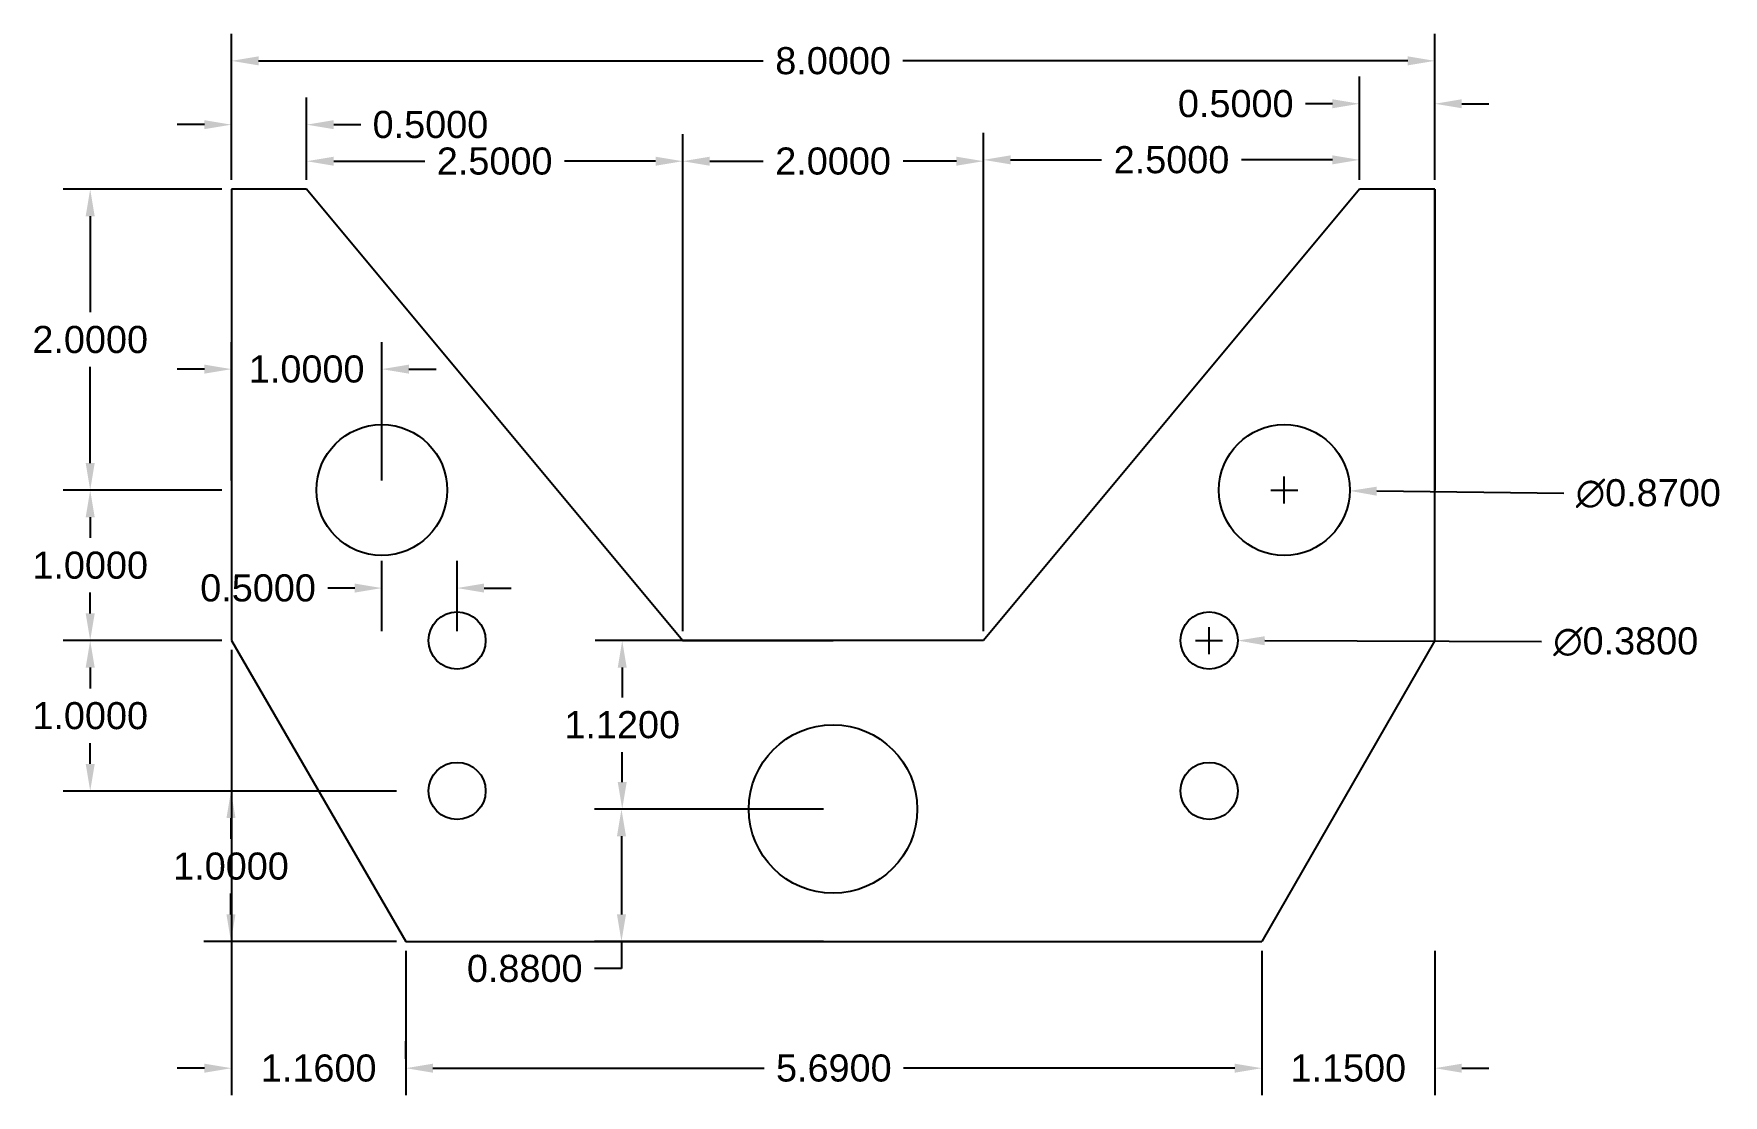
# Model space of a CAD drawing. Header units: millimetres. Extents: x 399.8 to 411, y 198.9 to 205.9.
import ezdxf

# ---------------------------------------------------------------- set-up
doc = ezdxf.new("R2010")
doc.units = ezdxf.units.MM
doc.styles.get("Standard").update_dxf_attribs({"font": 'arial.ttf'})
doc.dimstyles.get("Standard").update_dxf_attribs({"dimtxt": 0.18, "dimasz": 0.18, "dimexe": 0.18, "dimexo": 0.0625, "dimgap": 0.09, "dimtad": 0, "dimtih": 1, "dimtoh": 1, "dimdec": 4, "dimzin": 0, "dimdsep": 46, "dimtxsty": 'Standard', "dimcen": 0.09, "dimadec": 0, "dimazin": 0, "dimtfac": 1, "dimtdec": 4, "dimtofl": 0, "dimtmove": 0, "dimatfit": 3, "dimfxl": 1, "dimtolj": 1, "dimtzin": 0, "dimarcsym": 0})

# ---------------------------------------------------------------- blocks, each defined once
blk = doc.blocks.new('*D4')
at = {"color": 0, "lineweight": -2, "transparency": 16777216}
for p, q in [((408.105, 202.807), (408.105, 202.987)), ((408.015, 202.897), (408.195, 202.897)), ((409.964, 202.874), (408.72, 202.89))]:
    blk.add_line(p, q, dxfattribs=at)
at = {"color": 0, "transparency": 16777216}
blk.add_solid([(408.72, 202.92), (408.719, 202.86), (408.54, 202.892)], dxfattribs=at)
at = {"layer": 'Defpoints', "color": 0, "transparency": 16777216}
for p in [(407.67, 202.903), (408.54, 202.892)]:
    blk.add_point(p, dxfattribs=at)
at = {"color": 0, "transparency": 16777216, "insert": (410.525, 202.874), "char_height": 0.18, "attachment_point": 5}
blk.add_mtext('\\A1;∅0.8700', dxfattribs=at)
blk = doc.blocks.new('*D5')
at = {"color": 0, "lineweight": -2, "transparency": 16777216}
for p, q in [((401.105, 204.96), (401.105, 205.93)), ((409.105, 204.96), (409.105, 205.93)), ((401.285, 205.75), (404.641, 205.75)), ((408.925, 205.75), (405.568, 205.75))]:
    blk.add_line(p, q, dxfattribs=at)
at = {"color": 0, "transparency": 16777216}
for points in [[(401.285, 205.78), (401.285, 205.72), (401.105, 205.75)], [(408.925, 205.78), (408.925, 205.72), (409.105, 205.75)]]:
    blk.add_solid(points, dxfattribs=at)
at = {"layer": 'Defpoints', "color": 0, "transparency": 16777216}
for p in [(401.105, 205.75), (401.105, 204.897), (409.105, 204.897)]:
    blk.add_point(p, dxfattribs=at)
at = {"color": 0, "transparency": 16777216, "insert": (405.105, 205.75), "char_height": 0.18, "attachment_point": 5}
blk.add_mtext('\\A1;8.0000', dxfattribs=at)
blk = doc.blocks.new('*D6')
at = {"color": 0, "lineweight": -2, "transparency": 16777216}
for p, q in [((407.955, 199.835), (407.955, 198.875)), ((409.105, 199.835), (409.105, 198.875)), ((407.775, 199.055), (407.595, 199.055)), ((409.285, 199.055), (409.465, 199.055))]:
    blk.add_line(p, q, dxfattribs=at)
at = {"color": 0, "transparency": 16777216}
for points in [[(407.775, 199.085), (407.775, 199.025), (407.955, 199.055)], [(409.285, 199.085), (409.285, 199.025), (409.105, 199.055)]]:
    blk.add_solid(points, dxfattribs=at)
at = {"layer": 'Defpoints', "color": 0, "transparency": 16777216}
for p in [(407.955, 199.897), (409.105, 199.897), (409.105, 199.055)]:
    blk.add_point(p, dxfattribs=at)
at = {"color": 0, "transparency": 16777216, "insert": (408.53, 199.055), "char_height": 0.18, "attachment_point": 5}
blk.add_mtext('\\A1;1.1500', dxfattribs=at)
blk = doc.blocks.new('*D7')
at = {"color": 0, "lineweight": -2, "transparency": 16777216}
for p, q in [((402.265, 199.835), (402.265, 198.875)), ((407.955, 199.835), (407.955, 198.875)), ((402.445, 199.055), (404.647, 199.055)), ((407.775, 199.055), (405.573, 199.055))]:
    blk.add_line(p, q, dxfattribs=at)
at = {"color": 0, "transparency": 16777216}
for points in [[(402.445, 199.085), (402.445, 199.025), (402.265, 199.055)], [(407.775, 199.085), (407.775, 199.025), (407.955, 199.055)]]:
    blk.add_solid(points, dxfattribs=at)
at = {"layer": 'Defpoints', "color": 0, "transparency": 16777216}
for p in [(402.265, 199.897), (407.955, 199.897), (407.955, 199.055)]:
    blk.add_point(p, dxfattribs=at)
at = {"color": 0, "transparency": 16777216, "insert": (405.11, 199.055), "char_height": 0.18, "attachment_point": 5}
blk.add_mtext('\\A1;5.6900', dxfattribs=at)
blk = doc.blocks.new('*D8')
at = {"color": 0, "lineweight": -2, "transparency": 16777216}
for p, q in [((401.105, 201.835), (401.105, 198.875)), ((402.265, 199.118), (402.265, 199.235)), ((400.925, 199.055), (400.745, 199.055)), ((402.445, 199.055), (402.625, 199.055))]:
    blk.add_line(p, q, dxfattribs=at)
at = {"color": 0, "transparency": 16777216}
for points in [[(400.925, 199.085), (400.925, 199.025), (401.105, 199.055)], [(402.445, 199.085), (402.445, 199.025), (402.265, 199.055)]]:
    blk.add_solid(points, dxfattribs=at)
at = {"layer": 'Defpoints', "color": 0, "transparency": 16777216}
for p in [(401.105, 201.897), (402.265, 199.055), (402.265, 199.055)]:
    blk.add_point(p, dxfattribs=at)
at = {"color": 0, "transparency": 16777216, "insert": (401.685, 199.055), "char_height": 0.18, "attachment_point": 5}
blk.add_mtext('\\A1;1.1600', dxfattribs=at)
blk = doc.blocks.new('*D9')
at = {"color": 0, "lineweight": -2, "transparency": 16777216}
for p, q in [((401.105, 204.96), (401.105, 205.506)), ((401.605, 204.96), (401.605, 205.506)), ((400.925, 205.326), (400.745, 205.326)), ((401.785, 205.326), (401.965, 205.326))]:
    blk.add_line(p, q, dxfattribs=at)
at = {"color": 0, "transparency": 16777216}
for points in [[(400.925, 205.356), (400.925, 205.296), (401.105, 205.326)], [(401.785, 205.356), (401.785, 205.296), (401.605, 205.326)]]:
    blk.add_solid(points, dxfattribs=at)
at = {"layer": 'Defpoints', "color": 0, "transparency": 16777216}
for p in [(401.605, 205.326), (401.105, 204.897), (401.605, 204.897)]:
    blk.add_point(p, dxfattribs=at)
at = {"color": 0, "transparency": 16777216, "insert": (402.428, 205.326), "char_height": 0.18, "attachment_point": 5}
blk.add_mtext('\\A1;0.5000', dxfattribs=at)
blk = doc.blocks.new('*D10')
at = {"color": 0, "lineweight": -2, "transparency": 16777216}
for p, q in [((401.605, 204.96), (401.605, 205.263)), ((404.105, 201.96), (404.105, 205.263)), ((401.785, 205.083), (402.39, 205.083)), ((403.925, 205.083), (403.32, 205.083))]:
    blk.add_line(p, q, dxfattribs=at)
at = {"color": 0, "transparency": 16777216}
for points in [[(401.785, 205.113), (401.785, 205.053), (401.605, 205.083)], [(403.925, 205.113), (403.925, 205.053), (404.105, 205.083)]]:
    blk.add_solid(points, dxfattribs=at)
at = {"layer": 'Defpoints', "color": 0, "transparency": 16777216}
for p in [(401.605, 205.083), (401.605, 204.897), (404.105, 201.897)]:
    blk.add_point(p, dxfattribs=at)
at = {"color": 0, "transparency": 16777216, "insert": (402.855, 205.083), "char_height": 0.18, "attachment_point": 5}
blk.add_mtext('\\A1;2.5000', dxfattribs=at)
blk = doc.blocks.new('*D11')
at = {"color": 0, "lineweight": -2, "transparency": 16777216}
for p, q in [((404.105, 201.96), (404.105, 205.263)), ((406.105, 201.96), (406.105, 205.263)), ((404.285, 205.083), (404.64, 205.083)), ((405.925, 205.083), (405.57, 205.083))]:
    blk.add_line(p, q, dxfattribs=at)
at = {"color": 0, "transparency": 16777216}
for points in [[(404.285, 205.113), (404.285, 205.053), (404.105, 205.083)], [(405.925, 205.113), (405.925, 205.053), (406.105, 205.083)]]:
    blk.add_solid(points, dxfattribs=at)
at = {"layer": 'Defpoints', "color": 0, "transparency": 16777216}
for p in [(404.105, 205.083), (404.105, 201.897), (406.105, 201.897)]:
    blk.add_point(p, dxfattribs=at)
at = {"color": 0, "transparency": 16777216, "insert": (405.105, 205.083), "char_height": 0.18, "attachment_point": 5}
blk.add_mtext('\\A1;2.0000', dxfattribs=at)
blk = doc.blocks.new('*D12')
at = {"color": 0, "lineweight": -2, "transparency": 16777216}
for p, q in [((406.105, 201.96), (406.105, 205.272)), ((408.605, 204.96), (408.605, 205.272)), ((406.285, 205.092), (406.89, 205.092)), ((408.425, 205.092), (407.82, 205.092))]:
    blk.add_line(p, q, dxfattribs=at)
at = {"color": 0, "transparency": 16777216}
for points in [[(406.285, 205.122), (406.285, 205.062), (406.105, 205.092)], [(408.425, 205.122), (408.425, 205.062), (408.605, 205.092)]]:
    blk.add_solid(points, dxfattribs=at)
at = {"layer": 'Defpoints', "color": 0, "transparency": 16777216}
for p in [(408.605, 205.092), (408.605, 204.897), (406.105, 201.897)]:
    blk.add_point(p, dxfattribs=at)
at = {"color": 0, "transparency": 16777216, "insert": (407.355, 205.092), "char_height": 0.18, "attachment_point": 5}
blk.add_mtext('\\A1;2.5000', dxfattribs=at)
blk = doc.blocks.new('*D13')
at = {"color": 0, "lineweight": -2, "transparency": 16777216}
for p, q in [((408.605, 204.96), (408.605, 205.645)), ((409.105, 204.96), (409.105, 205.645)), ((408.425, 205.465), (408.245, 205.465)), ((409.285, 205.465), (409.465, 205.465))]:
    blk.add_line(p, q, dxfattribs=at)
at = {"color": 0, "transparency": 16777216}
for points in [[(408.425, 205.495), (408.425, 205.435), (408.605, 205.465)], [(409.285, 205.495), (409.285, 205.435), (409.105, 205.465)]]:
    blk.add_solid(points, dxfattribs=at)
at = {"layer": 'Defpoints', "color": 0, "transparency": 16777216}
for p in [(408.605, 205.465), (408.605, 204.897), (409.105, 204.897)]:
    blk.add_point(p, dxfattribs=at)
at = {"color": 0, "transparency": 16777216, "insert": (407.782, 205.465), "char_height": 0.18, "attachment_point": 5}
blk.add_mtext('\\A1;0.5000', dxfattribs=at)
blk = doc.blocks.new('*D14')
at = {"color": 0, "lineweight": -2, "transparency": 16777216}
for p, q in [((401.042, 204.897), (399.986, 204.897)), ((400.166, 204.717), (400.166, 204.079)), ((400.166, 203.077), (400.166, 203.716)), ((401.042, 202.897), (399.986, 202.897))]:
    blk.add_line(p, q, dxfattribs=at)
at = {"color": 0, "transparency": 16777216}
for points in [[(400.136, 204.717), (400.196, 204.717), (400.166, 204.897)], [(400.136, 203.077), (400.196, 203.077), (400.166, 202.897)]]:
    blk.add_solid(points, dxfattribs=at)
at = {"layer": 'Defpoints', "color": 0, "transparency": 16777216}
for p in [(401.105, 204.897), (400.166, 202.897), (401.105, 202.897)]:
    blk.add_point(p, dxfattribs=at)
at = {"color": 0, "transparency": 16777216, "insert": (400.166, 203.897), "char_height": 0.18, "attachment_point": 5}
blk.add_mtext('\\A1;2.0000', dxfattribs=at)
blk = doc.blocks.new('*D15')
at = {"color": 0, "lineweight": -2, "transparency": 16777216}
for p, q in [((401.042, 202.897), (399.986, 202.897)), ((400.166, 202.717), (400.166, 202.579)), ((400.166, 202.077), (400.166, 202.216)), ((401.042, 201.897), (399.986, 201.897))]:
    blk.add_line(p, q, dxfattribs=at)
at = {"color": 0, "transparency": 16777216}
for points in [[(400.136, 202.717), (400.196, 202.717), (400.166, 202.897)], [(400.136, 202.077), (400.196, 202.077), (400.166, 201.897)]]:
    blk.add_solid(points, dxfattribs=at)
at = {"layer": 'Defpoints', "color": 0, "transparency": 16777216}
for p in [(401.105, 202.897), (400.166, 201.897), (401.105, 201.897)]:
    blk.add_point(p, dxfattribs=at)
at = {"color": 0, "transparency": 16777216, "insert": (400.166, 202.397), "char_height": 0.18, "attachment_point": 5}
blk.add_mtext('\\A1;1.0000', dxfattribs=at)
blk = doc.blocks.new('*D16')
at = {"color": 0, "lineweight": -2, "transparency": 16777216}
for p, q in [((401.042, 201.897), (399.986, 201.897)), ((400.166, 201.717), (400.166, 201.579)), ((400.166, 201.077), (400.166, 201.216)), ((401.042, 200.897), (399.986, 200.897))]:
    blk.add_line(p, q, dxfattribs=at)
at = {"color": 0, "transparency": 16777216}
for points in [[(400.136, 201.717), (400.196, 201.717), (400.166, 201.897)], [(400.136, 201.077), (400.196, 201.077), (400.166, 200.897)]]:
    blk.add_solid(points, dxfattribs=at)
at = {"layer": 'Defpoints', "color": 0, "transparency": 16777216}
for p in [(401.105, 201.897), (400.166, 200.897), (401.105, 200.897)]:
    blk.add_point(p, dxfattribs=at)
at = {"color": 0, "transparency": 16777216, "insert": (400.166, 201.397), "char_height": 0.18, "attachment_point": 5}
blk.add_mtext('\\A1;1.0000', dxfattribs=at)
blk = doc.blocks.new('*D17')
at = {"color": 0, "lineweight": -2, "transparency": 16777216}
for p, q in [((402.202, 200.897), (400.922, 200.897)), ((401.102, 200.717), (401.102, 200.579)), ((401.102, 200.077), (401.102, 200.216)), ((402.202, 199.897), (400.922, 199.897))]:
    blk.add_line(p, q, dxfattribs=at)
at = {"color": 0, "transparency": 16777216}
for points in [[(401.072, 200.717), (401.132, 200.717), (401.102, 200.897)], [(401.072, 200.077), (401.132, 200.077), (401.102, 199.897)]]:
    blk.add_solid(points, dxfattribs=at)
at = {"layer": 'Defpoints', "color": 0, "transparency": 16777216}
for p in [(401.102, 200.897), (402.265, 200.897), (402.265, 199.897)]:
    blk.add_point(p, dxfattribs=at)
at = {"color": 0, "transparency": 16777216, "insert": (401.102, 200.397), "char_height": 0.18, "attachment_point": 5}
blk.add_mtext('\\A1;1.0000', dxfattribs=at)
blk = doc.blocks.new('*D18')
at = {"color": 0, "lineweight": -2, "transparency": 16777216}
for p, q in [((401.105, 202.96), (401.105, 203.881)), ((402.105, 202.96), (402.105, 203.881)), ((400.925, 203.701), (400.745, 203.701)), ((402.285, 203.701), (402.465, 203.701))]:
    blk.add_line(p, q, dxfattribs=at)
at = {"color": 0, "transparency": 16777216}
for points in [[(400.925, 203.731), (400.925, 203.671), (401.105, 203.701)], [(402.285, 203.731), (402.285, 203.671), (402.105, 203.701)]]:
    blk.add_solid(points, dxfattribs=at)
at = {"layer": 'Defpoints', "color": 0, "transparency": 16777216}
for p in [(401.105, 203.701), (401.105, 202.897), (402.105, 202.897)]:
    blk.add_point(p, dxfattribs=at)
at = {"color": 0, "transparency": 16777216, "insert": (401.605, 203.701), "char_height": 0.18, "attachment_point": 5}
blk.add_mtext('\\A1;1.0000', dxfattribs=at)
blk = doc.blocks.new('*D19')
at = {"color": 0, "lineweight": -2, "transparency": 16777216}
for p, q in [((402.105, 201.96), (402.105, 202.426)), ((402.605, 201.96), (402.605, 202.426)), ((401.925, 202.246), (401.745, 202.246)), ((402.785, 202.246), (402.965, 202.246))]:
    blk.add_line(p, q, dxfattribs=at)
at = {"color": 0, "transparency": 16777216}
for points in [[(401.925, 202.276), (401.925, 202.216), (402.105, 202.246)], [(402.785, 202.276), (402.785, 202.216), (402.605, 202.246)]]:
    blk.add_solid(points, dxfattribs=at)
at = {"layer": 'Defpoints', "color": 0, "transparency": 16777216}
for p in [(402.105, 202.246), (402.105, 201.897), (402.605, 201.897)]:
    blk.add_point(p, dxfattribs=at)
at = {"color": 0, "transparency": 16777216, "insert": (401.282, 202.246), "char_height": 0.18, "attachment_point": 5}
blk.add_mtext('\\A1;0.5000', dxfattribs=at)
blk = doc.blocks.new('*D20')
at = {"color": 0, "lineweight": -2, "transparency": 16777216}
for p, q in [((405.042, 201.897), (403.523, 201.897)), ((403.703, 201.717), (403.703, 201.519)), ((403.703, 200.957), (403.703, 201.156)), ((405.042, 200.777), (403.523, 200.777))]:
    blk.add_line(p, q, dxfattribs=at)
at = {"color": 0, "transparency": 16777216}
for points in [[(403.673, 201.717), (403.733, 201.717), (403.703, 201.897)], [(403.673, 200.957), (403.733, 200.957), (403.703, 200.777)]]:
    blk.add_solid(points, dxfattribs=at)
at = {"layer": 'Defpoints', "color": 0, "transparency": 16777216}
for p in [(403.703, 201.897), (405.105, 201.897), (405.105, 200.777)]:
    blk.add_point(p, dxfattribs=at)
at = {"color": 0, "transparency": 16777216, "insert": (403.703, 201.337), "char_height": 0.18, "attachment_point": 5}
blk.add_mtext('\\A1;1.1200', dxfattribs=at)
blk = doc.blocks.new('*D21')
at = {"color": 0, "lineweight": -2, "transparency": 16777216}
for p, q in [((405.042, 200.777), (403.518, 200.777)), ((403.698, 200.597), (403.698, 200.077)), ((405.042, 199.897), (403.518, 199.897)), ((403.698, 199.897), (403.698, 199.717)), ((403.698, 199.717), (403.518, 199.717))]:
    blk.add_line(p, q, dxfattribs=at)
at = {"color": 0, "transparency": 16777216}
for points in [[(403.668, 200.597), (403.728, 200.597), (403.698, 200.777)], [(403.668, 200.077), (403.728, 200.077), (403.698, 199.897)]]:
    blk.add_solid(points, dxfattribs=at)
at = {"layer": 'Defpoints', "color": 0, "transparency": 16777216}
for p in [(405.105, 200.777), (403.698, 199.897), (405.105, 199.897)]:
    blk.add_point(p, dxfattribs=at)
at = {"color": 0, "transparency": 16777216, "insert": (403.055, 199.717), "char_height": 0.18, "attachment_point": 5}
blk.add_mtext('\\A1;0.8800', dxfattribs=at)
blk = doc.blocks.new('*D22')
at = {"color": 0, "lineweight": -2, "transparency": 16777216}
for p, q in [((407.605, 201.807), (407.605, 201.987)), ((407.515, 201.897), (407.695, 201.897)), ((409.814, 201.889), (407.975, 201.896))]:
    blk.add_line(p, q, dxfattribs=at)
at = {"color": 0, "transparency": 16777216}
blk.add_solid([(407.975, 201.926), (407.975, 201.866), (407.795, 201.897)], dxfattribs=at)
at = {"layer": 'Defpoints', "color": 0, "transparency": 16777216}
for p in [(407.415, 201.898), (407.795, 201.897)]:
    blk.add_point(p, dxfattribs=at)
at = {"color": 0, "transparency": 16777216, "insert": (410.375, 201.889), "char_height": 0.18, "attachment_point": 5}
blk.add_mtext('\\A1;∅0.3800', dxfattribs=at)

msp = doc.modelspace()

# ---------------------------------------------------------------- linework, layer by layer
for p, q in [((401.60484, 204.89747), (401.10484, 204.89747)), ((401.10484, 204.89747), (401.10484, 201.89747)), ((401.10484, 204.89747), (401.10484, 202.89747)), ((404.10484, 201.89747), (401.60484, 204.89747)), ((408.60484, 204.89747), (406.10484, 201.89747)), ((409.10484, 204.89747), (408.60484, 204.89747)), ((409.10484, 201.89747), (409.10484, 204.89747)), ((409.10484, 204.89747), (409.10484, 202.89747)), ((401.10484, 201.89747), (402.26484, 199.89747)), ((406.10484, 201.89747), (404.10484, 201.89747)), ((404.10484, 201.89747), (405.10484, 201.89747)), ((409.10484, 201.89747), (407.95484, 199.89747)), ((402.26484, 199.89747), (407.95484, 199.89747))]:
    msp.add_line(p, q)
for centre, radius in [((402.10484, 202.89747), 0.435), ((408.10484, 202.89747), 0.435), ((402.60484, 201.89747), 0.19), ((407.60484, 201.89747), 0.19), ((405.10484, 200.77747), 0.56), ((402.60484, 200.89747), 0.19), ((407.60484, 200.89747), 0.19)]:
    msp.add_circle(centre, radius)

# ---------------------------------------------------------------- dimensions: what is measured, and where the dimension line sits
for base, p1, p2, picture, middle in [((401.10484, 205.74988), (409.10484, 204.89747), (401.10484, 204.89747), '*D5', (405.10484, 205.74988)), ((408.60484, 205.46462), (409.10484, 204.89747), (408.60484, 204.89747), '*D13', (407.78152, 205.46462)), ((401.60484, 205.32628), (401.10484, 204.89747), (401.60484, 204.89747), '*D9', (402.42816, 205.32628)), ((401.60484, 205.08349), (404.10484, 201.89747), (401.60484, 204.89747), '*D10', (402.85484, 205.08349)), ((404.10484, 205.08349), (406.10484, 201.89747), (404.10484, 201.89747), '*D11', (405.10484, 205.08349)), ((408.60484, 205.09152), (406.10484, 201.89747), (408.60484, 204.89747), '*D12', (407.35484, 205.09152)), ((401.10484, 203.70127), (402.10484, 202.89747), (401.10484, 202.89747), '*D18', (401.60484, 203.70127)), ((402.10484, 202.24635), (402.60484, 201.89747), (402.10484, 201.89747), '*D19', (401.28152, 202.24635)), ((402.26484, 199.05543), (401.10484, 201.89747), (402.26484, 199.05543), '*D8', (401.68484, 199.05543)), ((407.95484, 199.05543), (402.26484, 199.89747), (407.95484, 199.89747), '*D7', (405.10984, 199.05543)), ((409.10484, 199.05543), (407.95484, 199.89747), (409.10484, 199.89747), '*D6', (408.52984, 199.05543))]:
    dim = msp.add_linear_dim(base=base, p1=p1, p2=p2, dimstyle='Standard')
    dim.commit()
    dim.dimension.update_dxf_attribs({"geometry": picture, "text_midpoint": middle})
for base, p1, p2, picture, middle in [((400.1658, 202.89747), (401.10484, 204.89747), (401.10484, 202.89747), '*D14', (400.1658, 203.89747)), ((400.1658, 201.89747), (401.10484, 202.89747), (401.10484, 201.89747), '*D15', (400.1658, 202.39747)), ((400.16589, 200.89747), (401.10484, 201.89747), (401.10484, 200.89747), '*D16', (400.16589, 201.39747)), ((403.70347, 201.89747), (405.10484, 200.77747), (405.10484, 201.89747), '*D20', (403.70347, 201.33747)), ((401.10186, 200.89747), (402.26484, 199.89747), (402.26484, 200.89747), '*D17', (401.10186, 200.39747)), ((403.69819, 199.89747), (405.10484, 200.77747), (405.10484, 199.89747), '*D21', (403.05487, 199.71747))]:
    dim = msp.add_linear_dim(base=base, p1=p1, p2=p2, angle=90, dimstyle='Standard')
    dim.commit()
    dim.dimension.update_dxf_attribs({"geometry": picture, "text_midpoint": middle})
for p1, p2, picture, middle in [((407.66988, 202.90303), (408.5398, 202.89191), '*D4', (409.96397, 202.87371)), ((407.41484, 201.89818), (407.79484, 201.89676), '*D22', (409.81354, 201.88919))]:
    dim = msp.add_diameter_dim_2p(p1=p1, p2=p2, dimstyle='Standard')
    dim.commit()
    dim.dimension.update_dxf_attribs({"geometry": picture, "text_midpoint": middle, "dimtype": 163})

doc.saveas('drawing.dxf')
